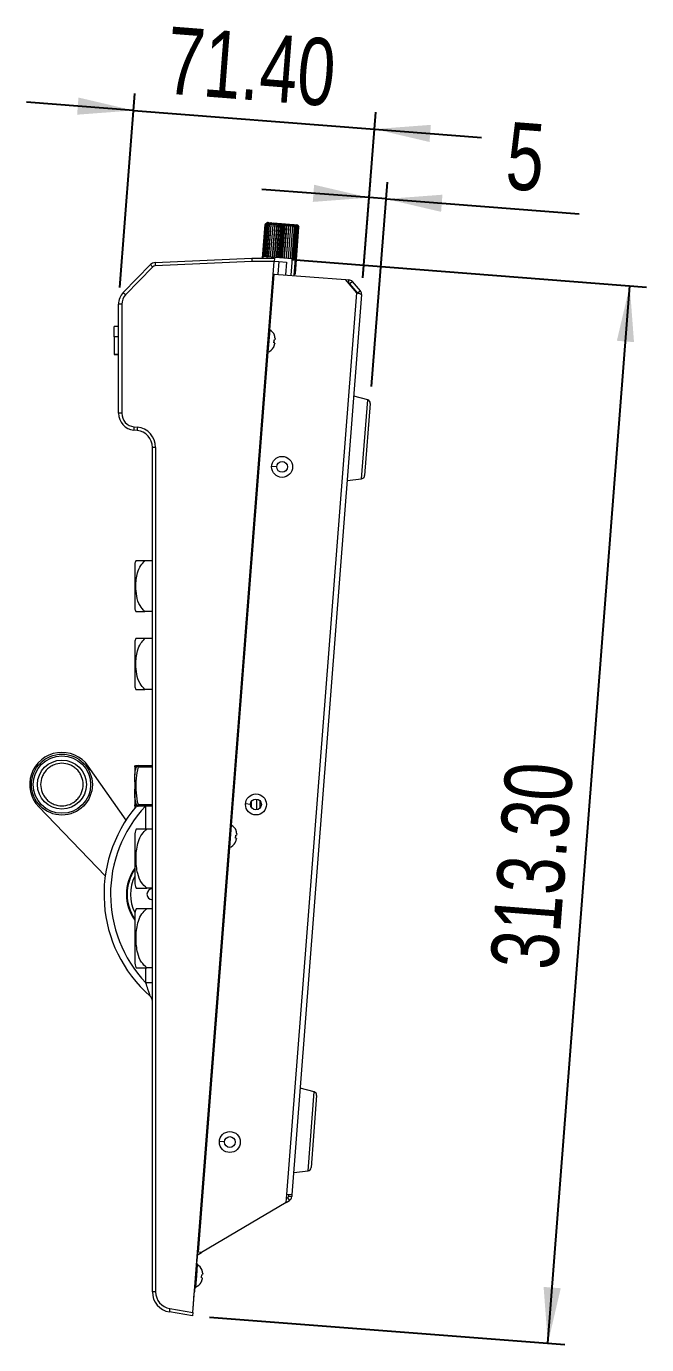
# Model space of a CAD drawing. Header units: millimetres. Extents: x 34 to 261, y 11 to 208.
# Drawn here: x 155.4 to 192.1, y 58.3 to 136.2 of the extents above; entities that cross this region are included whole.
import ezdxf

# ---------------------------------------------------------------- set-up
doc = ezdxf.new("R2010")
doc.units = ezdxf.units.MM
doc.styles.add('SLDTEXTSTYLE0', font='TXT', dxfattribs={"width": 0.75})
doc.dimstyles.new('SLDDIMSTYLE1', dxfattribs={"dimtxt": 3.96875, "dimasz": 3.302, "dimexe": 0, "dimexo": 0.0625, "dimgap": 0.992188, "dimtad": 1, "dimlfac": 5, "dimrnd": 1e-09, "dimzin": 4, "dimdsep": 46, "dimtxsty": 'SLDTEXTSTYLE0', "dimsah": 1, "dimcen": 0.09, "dimadec": 0, "dimazin": 1, "dimtfac": 1, "dimtofl": 0, "dimtmove": 0, "dimatfit": 3, "dimfxl": 1, "dimfrac": 2, "dimtolj": 1, "dimtzin": 12, "dimarcsym": 0})
doc.dimstyles.new('SLDDIMSTYLE2', dxfattribs={"dimtxt": 3.96875, "dimasz": 3.302, "dimexe": 0, "dimexo": 0.0625, "dimgap": 0.992188, "dimtad": 1, "dimlfac": 5, "dimrnd": 1e-09, "dimzin": 12, "dimdsep": 46, "dimtxsty": 'SLDTEXTSTYLE0', "dimsah": 1, "dimcen": 0.09, "dimadec": 0, "dimazin": 3, "dimtfac": 1, "dimtmove": 0, "dimatfit": 0, "dimfxl": 1, "dimfrac": 2, "dimtolj": 1, "dimtzin": 12, "dimarcsym": 0})

# ---------------------------------------------------------------- blocks, each defined once
blk = doc.blocks.new('_D_2')
for p, q in [((171.082, 122.396), (192.069, 120.77)), ((186.234, 58.375), (191.072, 120.848)), ((166.243, 59.923), (187.231, 58.298))]:
    blk.add_line(p, q)
for points in [[(191.072, 120.848), (190.31, 117.595), (191.323, 117.516)], [(186.234, 58.375), (186.995, 61.628), (185.982, 61.706)]]:
    blk.add_solid(points)
at = {"insert": (182.829, 80.673), "char_height": 3.9688, "attachment_point": 1, "rotation": 85.57153, "style": 'SLDTEXTSTYLE0'}
blk.add_mtext('313.30', dxfattribs=at)
blk = doc.blocks.new('_D_3')
for p, q in [((161.756, 131.201), (155.425, 131.691)), ((160.947, 120.748), (161.834, 132.198)), ((161.756, 131.201), (175.991, 130.099)), ((175.311, 121.317), (176.068, 131.096)), ((175.991, 130.099), (182.322, 129.608))]:
    blk.add_line(p, q)
for points in [[(161.756, 131.201), (158.504, 131.963), (158.425, 130.95)], [(175.991, 130.099), (179.244, 129.337), (179.322, 130.35)]]:
    blk.add_solid(points)
at = {"insert": (163.888, 136.167), "char_height": 3.9688, "attachment_point": 1, "rotation": 355.57153, "style": 'SLDTEXTSTYLE0'}
blk.add_mtext('71.40', dxfattribs=at)
blk = doc.blocks.new('_D_4')
for p, q in [((175.311, 121.317), (175.755, 127.047)), ((175.816, 114.889), (176.752, 126.969)), ((175.677, 126.05), (169.346, 126.54)), ((176.674, 125.972), (175.677, 126.05)), ((176.674, 125.972), (188.076, 125.089))]:
    blk.add_line(p, q)
for points in [[(175.677, 126.05), (172.425, 126.811), (172.346, 125.798)], [(176.674, 125.972), (179.927, 125.211), (180.006, 126.224)]]:
    blk.add_solid(points)
at = {"insert": (183.965, 130.539), "char_height": 3.969, "attachment_point": 1, "rotation": 355.57153, "style": 'SLDTEXTSTYLE0'}
blk.add_mtext('5', dxfattribs=at)

msp = doc.modelspace()

# ---------------------------------------------------------------- linework, layer by layer
at = {"color": 7, "linetype": 'Continuous', "lineweight": 15}
for p, q in [((169.3826, 122.4729), (169.537, 124.4669)), ((169.3827, 122.4729), (169.5371, 124.4669)), ((169.3957, 122.4729), (169.5501, 124.4659)), ((169.3963, 122.4729), (169.5506, 124.4658)), ((169.4371, 122.589), (169.5822, 124.4634)), ((169.4381, 122.5889), (169.5833, 124.4633)), ((169.4878, 122.5851), (169.6329, 124.4595)), ((169.4893, 122.585), (169.6345, 124.4593)), ((169.537, 124.4669), (169.5865, 124.5091)), ((169.5371, 124.4669), (169.537, 124.4669)), ((169.6697, 124.577), (169.5371, 124.4669)), ((169.5501, 124.4659), (169.6697, 124.577)), ((169.5506, 124.4658), (169.5501, 124.4659)), ((169.6898, 124.5754), (169.5506, 124.4658)), ((169.556, 122.5798), (169.7011, 124.4542)), ((169.558, 122.5796), (169.7031, 124.454)), ((169.5822, 124.4634), (169.6898, 124.5754)), ((169.5833, 124.4633), (169.5822, 124.4634)), ((169.7266, 124.5726), (169.5833, 124.4633)), ((169.6656, 124.5773), (169.5863, 124.5093)), ((169.6329, 124.4595), (169.7266, 124.5726)), ((169.6345, 124.4593), (169.6329, 124.4595)), ((169.7792, 124.5685), (169.6345, 124.4593)), ((169.6404, 122.5733), (169.7856, 124.4476)), ((169.6428, 122.5731), (169.788, 124.4475)), ((169.6656, 124.5773), (169.6697, 124.577)), ((169.6697, 124.577), (169.6898, 124.5754)), ((169.6898, 124.5754), (169.7266, 124.5726)), ((169.7011, 124.4542), (169.7792, 124.5685)), ((169.7031, 124.454), (169.7011, 124.4542)), ((169.8467, 124.5633), (169.7031, 124.454)), ((169.7266, 124.5726), (169.7792, 124.5685)), ((169.7394, 122.5656), (169.8846, 124.44)), ((169.7422, 122.5654), (169.8873, 124.4398)), ((169.7792, 124.5685), (169.8467, 124.5633)), ((169.788, 124.4475), (169.7856, 124.4476)), ((169.9278, 124.557), (169.788, 124.4475)), ((169.8467, 124.5633), (169.9278, 124.557)), ((169.851, 122.5569), (169.9962, 124.4313)), ((169.8541, 122.5567), (169.9993, 124.4311)), ((169.8846, 124.44), (169.9278, 124.557)), ((169.8873, 124.4398), (169.8846, 124.44)), ((170.0209, 124.5498), (169.8873, 124.4398)), ((169.9278, 124.557), (170.0209, 124.5498)), ((169.9696, 122.5478), (170.1241, 124.5418)), ((169.9731, 122.5475), (170.1183, 124.4219)), ((169.9764, 122.5472), (170.1216, 124.4216)), ((169.9962, 124.4313), (170.0209, 124.5498)), ((169.9993, 124.4311), (169.9962, 124.4313)), ((170.1241, 124.5418), (169.9993, 124.4311)), ((170.0209, 124.5498), (170.1241, 124.5418)), ((170.081, 122.5391), (170.2354, 124.5332)), ((170.1033, 122.5374), (170.2485, 124.4118)), ((170.1068, 122.5371), (170.2519, 124.4115)), ((170.1183, 124.4219), (170.1241, 124.5418)), ((170.1216, 124.4216), (170.1183, 124.4219)), ((170.2354, 124.5332), (170.1216, 124.4216)), ((170.1241, 124.5418), (170.2354, 124.5332)), ((170.1984, 122.53), (170.3528, 124.5241)), ((170.2485, 124.4118), (170.2354, 124.5332)), ((170.2354, 124.5332), (170.3528, 124.5241)), ((170.239, 122.5269), (170.3842, 124.4013)), ((170.2426, 122.5266), (170.3878, 124.401)), ((170.2519, 124.4115), (170.2485, 124.4118)), ((170.3528, 124.5241), (170.2519, 124.4115)), ((170.3194, 122.5207), (170.4738, 124.5147)), ((170.3842, 124.4013), (170.3528, 124.5241)), ((170.3528, 124.5241), (170.4738, 124.5147)), ((170.3777, 122.5162), (170.5229, 124.3905)), ((170.3813, 122.5159), (170.5265, 124.3903)), ((170.3878, 124.401), (170.3842, 124.4013)), ((170.4738, 124.5147), (170.3878, 124.401)), ((170.4418, 122.5112), (170.5962, 124.5052)), ((170.5229, 124.3905), (170.4738, 124.5147)), ((170.4738, 124.5147), (170.5962, 124.5052)), ((170.5165, 122.5054), (170.6617, 124.3798)), ((170.5201, 122.5051), (170.6653, 124.3795)), ((170.5265, 124.3903), (170.5229, 124.3905)), ((170.5962, 124.5052), (170.5265, 124.3903)), ((170.5632, 122.5018), (170.7176, 124.4958)), ((170.6617, 124.3798), (170.5962, 124.5052)), ((170.5962, 124.5052), (170.7176, 124.4958)), ((170.6529, 122.4948), (170.7981, 124.3692)), ((170.6564, 122.4946), (170.8016, 124.369)), ((170.6653, 124.3795), (170.6617, 124.3798)), ((170.7176, 124.4958), (170.6653, 124.3795)), ((170.6811, 122.4927), (170.8356, 124.4867)), ((170.7981, 124.3692), (170.7176, 124.4958)), ((170.7176, 124.4958), (170.8356, 124.4867)), ((170.7841, 122.4847), (170.9293, 124.3591)), ((170.7874, 122.4844), (170.9326, 124.3588)), ((170.7934, 122.484), (170.9478, 124.478)), ((170.8016, 124.369), (170.7981, 124.3692)), ((170.8356, 124.4867), (170.8016, 124.369)), ((170.9293, 124.3591), (170.8356, 124.4867)), ((170.8356, 124.4867), (170.9478, 124.478)), ((170.9077, 122.4751), (171.0528, 124.3495)), ((170.9107, 122.4749), (171.0559, 124.3493)), ((170.9326, 124.3588), (170.9293, 124.3591)), ((170.9478, 124.478), (170.9326, 124.3588)), ((171.0528, 124.3495), (170.9478, 124.478)), ((170.9478, 124.478), (171.0522, 124.4699)), ((171.0211, 122.4663), (171.1662, 124.3407)), ((171.0239, 122.4661), (171.169, 124.3405)), ((171.0522, 124.4699), (171.0559, 124.3493)), ((171.1662, 124.3407), (171.0522, 124.4699)), ((171.0522, 124.4699), (171.1467, 124.4626)), ((171.0559, 124.3493), (171.0528, 124.3495)), ((171.1222, 122.4585), (171.2673, 124.3329)), ((171.1246, 122.4583), (171.2698, 124.3327)), ((171.1467, 124.4626), (171.169, 124.3405)), ((171.2673, 124.3329), (171.1467, 124.4626)), ((171.1467, 124.4626), (171.2294, 124.4562)), ((171.169, 124.3405), (171.1662, 124.3407)), ((171.209, 122.4518), (171.3542, 124.3262)), ((171.2111, 122.4516), (171.3562, 124.326)), ((171.2294, 124.4562), (171.2698, 124.3327)), ((171.3542, 124.3262), (171.2294, 124.4562)), ((171.2294, 124.4562), (171.2988, 124.4508)), ((171.2654, 121.5648), (171.4785, 124.3165)), ((171.2666, 121.5647), (171.4797, 124.3164)), ((171.2698, 124.3327), (171.2673, 124.3329)), ((171.2799, 122.4463), (171.425, 124.3207)), ((171.2815, 122.4462), (171.4266, 124.3205)), ((171.2988, 124.4508), (171.3562, 124.326)), ((171.425, 124.3207), (171.2988, 124.4508)), ((171.2988, 124.4508), (171.3535, 124.4466)), ((171.3006, 121.562), (171.5137, 124.3138)), ((171.3012, 121.562), (171.5143, 124.3138)), ((171.3166, 121.5608), (171.5297, 124.3126)), ((171.3168, 121.5608), (171.5299, 124.3126)), ((171.3535, 124.4466), (171.4266, 124.3205)), ((171.4785, 124.3165), (171.3535, 124.4466)), ((171.3535, 124.4466), (171.3924, 124.4436)), ((171.3562, 124.326), (171.3542, 124.3262)), ((171.3924, 124.4436), (171.4797, 124.3164)), ((171.5137, 124.3138), (171.3924, 124.4436)), ((171.3924, 124.4436), (171.4147, 124.4418)), ((171.4147, 124.4418), (171.5143, 124.3138)), ((171.5297, 124.3126), (171.4147, 124.4418)), ((171.4147, 124.4418), (171.4204, 124.4414)), ((171.4587, 124.3966), (171.4204, 124.4414)), ((171.4266, 124.3205), (171.425, 124.3207)), ((171.4585, 124.3964), (171.5299, 124.3126)), ((171.4797, 124.3164), (171.4785, 124.3165)), ((171.5143, 124.3138), (171.5137, 124.3138)), ((171.5299, 124.3126), (171.5297, 124.3126)), ((163.0277, 122.2161), (168.7407, 122.4727)), ((168.7427, 122.2729), (163.0297, 122.0163)), ((165.2617, 60.1995), (170.0691, 122.2729)), ((170.0691, 122.2729), (168.7427, 122.2729)), ((168.7497, 122.4729), (170.0845, 122.4729)), ((169.4115, 122.591), (169.4024, 122.4729)), ((169.4115, 122.591), (169.6318, 122.5739)), ((169.6318, 122.5739), (171.1273, 122.4581)), ((170.0845, 122.4729), (170.0691, 122.2729)), ((170.0711, 122.2992), (170.3401, 122.2783)), ((170.3401, 122.2783), (170.2815, 121.5206)), ((170.3401, 122.2783), (170.7988, 122.2428)), ((171.1273, 122.4581), (171.3058, 122.4443)), ((171.3058, 122.4443), (171.2286, 121.4473)), ((161.1537, 120.4489), (162.7593, 122.0957)), ((162.8955, 121.9562), (161.2899, 120.3093)), ((170.0124, 121.5414), (170.0722, 121.5368)), ((170.0722, 121.5368), (174.2707, 121.2117)), ((170.7988, 122.2428), (170.7401, 121.4851)), ((171.2317, 121.4871), (171.2335, 121.4887)), ((171.232, 121.4911), (171.3166, 121.5608)), ((171.3012, 121.562), (171.2325, 121.4973)), ((171.3168, 121.5608), (171.2333, 121.489)), ((171.2334, 121.5095), (171.3006, 121.562)), ((171.2666, 121.5647), (171.2351, 121.5314)), ((171.236, 121.5424), (171.2654, 121.5648)), ((171.2654, 121.5648), (171.2666, 121.5647)), ((171.3006, 121.562), (171.3012, 121.562)), ((171.3166, 121.5608), (171.3168, 121.5608)), ((174.9412, 120.4286), (174.2707, 121.2117)), ((174.2707, 121.2117), (174.4846, 121.1951)), ((174.4546, 120.9968), (174.4692, 120.9957)), ((174.4692, 120.9957), (174.4846, 121.1951)), ((174.6893, 121.0911), (174.5374, 120.961)), ((175.0106, 120.4084), (174.5374, 120.961)), ((175.1625, 120.5385), (174.6893, 121.0911)), ((170.8166, 67.1711), (174.9412, 120.4286)), ((175.2337, 120.3202), (171.1157, 67.148)), ((175.1625, 120.5385), (175.0106, 120.4084)), ((161.0627, 119.7508), (160.8697, 119.7508)), ((160.8697, 113.3095), (160.8697, 119.7508)), ((161.0627, 119.7508), (161.0627, 113.3096)), ((160.6097, 117.8293), (160.6097, 118.4393)), ((160.8697, 118.4393), (160.6097, 118.4393)), ((160.8697, 117.8293), (160.6097, 117.8293)), ((160.6097, 117.8293), (160.6097, 116.7893)), ((170.1186, 117.7322), (170.1129, 117.6592)), ((170.0975, 117.4598), (170.0918, 117.3868)), ((160.6097, 116.7893), (160.8697, 116.7893)), ((160.8697, 116.7893), (160.6097, 116.7893)), ((175.5937, 114.1004), (174.77, 114.3326)), ((175.7389, 113.8925), (175.409, 109.6332)), ((161.0627, 113.3096), (160.8697, 113.3095)), ((161.9742, 112.2931), (161.7652, 112.315)), ((161.7791, 112.5139), (161.9881, 112.492)), ((163.0627, 111.2986), (162.8697, 111.2985)), ((162.8697, 61.4123), (162.8697, 111.2985)), ((163.0627, 111.2986), (163.0627, 61.4123)), ((169.916, 110.195), (170.2151, 110.1719)), ((174.3839, 109.3475), (175.2336, 109.45)), ((161.8295, 104.4005), (161.8295, 103.1005)), ((162.8697, 104.6005), (162.4295, 104.6005)), ((161.8295, 103.1005), (161.8295, 101.8005)), ((162.8697, 101.6005), (162.4295, 101.6005)), ((161.8295, 99.8005), (161.8295, 98.5005)), ((162.8697, 100.0005), (162.4295, 100.0005)), ((161.8295, 98.5005), (161.8295, 97.2005)), ((162.8697, 97.0005), (162.4295, 97.0005)), ((161.3163, 89.28), (159.0807, 92.4708)), ((161.8295, 92.4201), (161.8295, 91.9613)), ((161.9171, 92.5005), (162.0294, 92.5005)), ((162.0294, 92.4005), (161.9406, 92.433)), ((162.0294, 92.5005), (162.0294, 92.4005)), ((162.0294, 92.5005), (162.8697, 92.5005)), ((161.8295, 91.2005), (161.8295, 90.6397)), ((161.8295, 90.6397), (161.8295, 90.181)), ((168.7297, 90.0205), (168.7297, 90.3932)), ((169.0497, 89.8925), (169.0497, 90.5212)), ((156.1583, 90.0602), (160.0867, 85.9947)), ((161.8295, 90.1204), (161.8295, 89.9789)), ((162.8697, 90.1005), (162.0294, 90.1005)), ((168.3717, 90.2547), (168.6708, 90.2316)), ((161.8295, 88.3005), (161.8295, 87.0005)), ((162.8697, 88.7405), (162.5392, 88.7405)), ((167.8315, 88.2005), (167.8258, 88.1275)), ((167.8526, 88.4729), (167.8469, 88.3999)), ((161.8295, 87.0005), (161.8295, 85.7005)), ((162.8697, 85.2605), (162.5392, 85.2605)), ((161.8295, 83.6005), (161.8295, 82.3005)), ((162.8697, 84.0405), (162.5392, 84.0405)), ((161.8295, 82.3005), (161.8295, 81.0005)), ((162.8697, 80.5605), (162.5392, 80.5605)), ((162.8697, 79.6711), (162.4837, 79.6711)), ((172.4279, 73.2228), (171.6042, 73.455)), ((172.5731, 73.0149), (172.2432, 68.7556)), ((166.8274, 70.3144), (167.1265, 70.2913)), ((171.2181, 68.4699), (172.0678, 68.5724)), ((170.78, 66.6983), (170.8166, 67.1711)), ((170.7989, 66.9417), (170.8592, 66.9773)), ((171.1157, 67.148), (170.8166, 67.1711)), ((170.8592, 66.9773), (170.9609, 66.8051)), ((170.9163, 67.1634), (170.908, 67.0557)), ((171.1074, 67.0403), (170.908, 67.0557)), ((171.1157, 67.148), (171.1074, 67.0403)), ((170.78, 66.6983), (165.7757, 63.7421)), ((170.78, 66.6983), (170.9609, 66.8051)), ((165.4869, 63.1035), (165.479, 63.0018)), ((165.4866, 63.1035), (165.4869, 63.1035)), ((165.4869, 63.1035), (165.4946, 63.2032)), ((165.4946, 63.2032), (165.4944, 63.2032)), ((165.5208, 63.542), (165.4946, 63.2032)), ((165.5973, 63.7559), (165.5375, 63.7605)), ((165.5697, 63.6204), (165.7757, 63.7421)), ((165.7757, 63.7421), (165.5973, 63.7559)), ((165.8416, 62.5059), (165.8359, 62.4329)), ((165.3802, 61.7264), (165.3556, 61.4086)), ((165.8205, 62.2335), (165.8148, 62.1605)), ((163.0627, 61.4123), (162.8697, 61.4123)), ((165.2784, 60.4116), (165.3479, 61.3089)), ((165.3479, 61.3089), (165.3477, 61.3089)), ((165.3479, 61.3089), (165.3556, 61.4086)), ((165.3556, 61.4086), (165.3554, 61.4086)), ((165.2463, 60.0005), (163.8731, 60.2285)), ((163.8989, 60.4259), (165.2617, 60.1995)), ((165.2617, 60.1995), (165.2463, 60.0005)), ((165.2784, 60.4116), (165.2782, 60.4116))]:
    msp.add_line(p, q, dxfattribs=at)
at = {"color": 8, "linetype": 'Continuous', "lineweight": 15}
for p, q in [((169.6318, 122.5739), (169.624, 122.4729)), ((171.1273, 122.4581), (171.0501, 121.4611)), ((169.8168, 118.2391), (170.0722, 121.5368)), ((169.7995, 118.2487), (169.697, 116.9255)), ((167.5508, 88.9799), (169.7156, 116.9323)), ((175.2336, 109.45), (175.5937, 114.1004)), ((162.8697, 92.4005), (162.0294, 92.4005)), ((169.2297, 89.995), (169.2297, 90.4187)), ((162.0294, 90.2005), (162.8697, 90.2005)), ((162.4837, 88.7405), (162.4837, 90.1005)), ((167.5335, 88.9894), (167.431, 87.6663)), ((165.5973, 63.7559), (167.4496, 87.673)), ((162.4837, 79.6711), (162.4837, 80.5605)), ((172.0678, 68.5724), (172.4279, 73.2228)), ((165.5208, 63.542), (165.5206, 63.542)), ((165.5697, 63.6204), (165.5317, 63.6847)), ((165.4712, 62.3609), (165.42, 61.6993)), ((165.5225, 63.0225), (165.4712, 62.3609))]:
    msp.add_line(p, q, dxfattribs=at)
at = {"color": 7, "linetype": 'Continuous', "lineweight": 15}
for centre, radius in [((170.5342, 110.1471), 0.62), ((170.5342, 110.1471), 0.32), ((157.5246, 91.3805), 1.8), ((157.5246, 91.3805), 1.6974), ((157.5246, 91.3805), 1.4456), ((168.9899, 90.2069), 0.62), ((168.9899, 90.2069), 0.32), ((167.4456, 70.2666), 0.62), ((167.4456, 70.2666), 0.32)]:
    msp.add_circle(centre, radius, dxfattribs=at)
for centre, radius, start, end in [((170.1714, 122.3869), 1.4333, 176.569619, 184.56271), ((168.7497, 122.2729), 0.2, 90, 92.571529), ((170.1765, 122.3228), 1.4347, 173.996536, 181.994451), ((163.0457, 121.8165), 0.4, 92.571529, 135.727438), ((164.2482, 123.4123), 1.9875, 221.484079, 227.108685), ((163.0387, 121.8165), 0.2, 92.571529, 135.727438), ((164.4584, 122.1304), 1.4333, 176.569619, 184.56271), ((174.4615, 120.896), 0.1, 40.571529, 85.571529), ((174.4615, 120.896), 0.3, 40.571529, 85.571529), ((161.8697, 119.7508), 1, 135.727438, 180), ((161.8627, 119.7508), 0.8, 135.727438, 180), ((162.6426, 121.7654), 1.9875, 221.484079, 227.108685), ((169.7854, 118.2222), 0.03, 62.063482, 175.571529), ((169.5148, 117.7118), 0.6077, 20.33235, 62.063482), ((169.6872, 116.9539), 0.03, 175.571529, 289.079577), ((169.4984, 117.4998), 0.6077, 289.079577, 330.822599), ((175.5395, 113.9079), 0.2, 355.571529, 74.261597), ((161.8697, 113.3095), 1, 180, 264), ((161.8627, 113.3096), 0.8, 180, 264), ((163.2006, 112.3146), 1.4354, 172.01795, 179.98417), ((163.4096, 112.2927), 1.4354, 172.01795, 179.98417), ((161.8697, 111.2985), 1, 0, 84), ((161.8627, 111.2986), 1.2, 0, 84), ((175.2096, 109.6486), 0.2, 276.881462, 355.571529), ((163.0956, 104.1054), 1.3, 157.584103, 166.8803), ((163.0956, 102.0956), 1.3, 193.1197, 202.414181), ((163.0956, 99.5054), 1.3, 157.584103, 166.8803), ((163.0956, 97.4956), 1.3, 193.1197, 202.414181), ((157.5246, 91.3805), 1.9, 35.018027, 224.018027), ((161.8994, 92.4005), 0.1, 90.032665, 125.964422), ((162.0312, 92.4059), 0.0946, 91.101678, 163.388278), ((168.0116, 84.9013), 8, 139.581094, 228.718988), ((161.8994, 90.2005), 0.1, 233.979969, 269.967335), ((167.5194, 88.9629), 0.03, 62.063482, 175.571529), ((167.2488, 88.4526), 0.6077, 20.33235, 62.063482), ((167.4212, 87.6946), 0.03, 175.571529, 289.079577), ((167.2324, 88.2406), 0.6077, 289.079577, 330.822599), ((163.9757, 84.9005), 2.64, 144.385611, 215.614389), ((163.9757, 84.9005), 2.6, 145.635312, 214.364688), ((163.9757, 84.9005), 2.4, 153.412257, 206.890545), ((162.8697, 84.9005), 0.32, 90, 270), ((162.4697, 78.5889), 0.4, 360, 48.718988), ((172.3737, 73.0303), 0.2, 355.571529, 74.261597), ((172.0438, 68.771), 0.2, 276.881462, 355.571529), ((170.8083, 67.0634), 0.1, 300.571529, 355.571529), ((170.8083, 67.0634), 0.3, 300.571529, 355.571529), ((165.6205, 63.5343), 0.1, 120.571529, 175.571529), ((165.5084, 62.996), 0.03, 62.063482, 175.571529), ((165.2378, 62.4856), 0.6077, 20.33235, 62.063482), ((165.4102, 61.7276), 0.03, 175.571529, 289.079577), ((165.2213, 62.2736), 0.6077, 289.079577, 330.822599), ((164.0697, 61.4123), 1.2, 180, 260.571529), ((164.0627, 61.4123), 1, 180, 260.571529), ((165.3131, 60.1409), 1.4427, 168.606265, 176.515632)]:
    msp.add_arc(centre, radius, start, end, dxfattribs=at)
at = {"color": 8, "linetype": 'Continuous', "lineweight": 15}
msp.add_arc((167.9977, 84.9013), 7.6, 136.834925, 223.487322, dxfattribs=at)
at = {"color": 7, "linetype": 'Continuous', "lineweight": 15}
for points, knots in [([(169.7856, 124.4476), (169.8034, 124.4816), (169.8237, 124.5204), (169.8442, 124.5585), (169.8467, 124.5633)], [0, 0, 0, 0, 0.8750035, 1, 1, 1, 1]), ([(175.2337, 120.3202), (175.233, 120.3535), (175.2317, 120.4216), (175.1973, 120.495), (175.1691, 120.5303), (175.1625, 120.5385)], [0, 0, 0, 0, 0.42169459, 0.86487722, 1, 1, 1, 1]), ([(170.0473, 117.4787), (170.0494, 117.4946), (170.0536, 117.5264), (170.0586, 117.583), (170.0597, 117.6236), (170.0604, 117.6482)], [0, 0, 0, 0, 0.28314981, 0.56629277, 1, 1, 1, 1]), ([(170.0604, 117.6482), (170.0658, 117.6501), (170.0764, 117.654), (170.0911, 117.6572), (170.1043, 117.6589), (170.11, 117.6591), (170.1129, 117.6592)], [0, 0, 0, 0, 0.2113132, 0.422565, 0.7101265, 1, 1, 1, 1]), ([(170.0814, 117.9194), (170.0825, 117.9207), (170.0843, 117.9229), (170.0843, 117.923), (170.0843, 117.923)], [0, 0, 0, 0, 0.56661662, 1, 1, 1, 1]), ([(170.1186, 117.7322), (170.1156, 117.7637), (170.1111, 117.8113), (170.0963, 117.8736), (170.0864, 117.9041), (170.0814, 117.9194)], [0, 0, 0, 0, 0.493334, 0.7455737, 1, 1, 1, 1]), ([(170.0263, 117.2075), (170.0324, 117.2194), (170.0446, 117.2431), (170.0622, 117.2849), (170.079, 117.3327), (170.0875, 117.3687), (170.0918, 117.3868)], [0, 0, 0, 0, 0.2113132, 0.422565, 0.7101265, 1, 1, 1, 1]), ([(170.0286, 117.2034), (170.0287, 117.2034), (170.029, 117.2028), (170.0275, 117.2053), (170.0263, 117.2075)], [0, 0, 0, 0, 0.1339013, 1, 1, 1, 1]), ([(170.0975, 117.4598), (170.0922, 117.4608), (170.0841, 117.4624), (170.065, 117.4691), (170.0532, 117.4755), (170.0473, 117.4787)], [0, 0, 0, 0, 0.493334, 0.7455737, 1, 1, 1, 1]), ([(162.4295, 104.6005), (162.3237, 104.6005), (162.0826, 104.6005), (161.9382, 104.6005), (161.8808, 104.6005), (161.8945, 104.6005), (161.896, 104.6005)], [0, 0, 0, 0, 0.2799136, 0.638007, 0.9586857, 1, 1, 1, 1]), ([(162.4295, 101.6005), (162.3242, 101.7136), (162.084, 101.9714), (161.9247, 102.5117), (161.8834, 103.0326), (161.9068, 103.4937), (161.9848, 103.9114), (162.1434, 104.3084), (162.3437, 104.5129), (162.4295, 104.6005)], [0, 0, 0, 0, 0.139962, 0.3190155, 0.4996803, 0.6187293, 0.739816, 0.8886059, 1, 1, 1, 1]), ([(161.896, 101.6005), (161.9002, 101.6005), (161.9096, 101.6005), (162.0311, 101.6005), (162.2337, 101.6005), (162.3883, 101.6005), (162.4295, 101.6005)], [0, 0, 0, 0, 0.2798515, 0.6157324, 0.8974878, 1, 1, 1, 1]), ([(162.4295, 100.0005), (162.3237, 100.0005), (162.0826, 100.0005), (161.9382, 100.0005), (161.8808, 100.0005), (161.8945, 100.0005), (161.896, 100.0005)], [0, 0, 0, 0, 0.2799136, 0.638007, 0.9586857, 1, 1, 1, 1]), ([(162.4295, 97.0005), (162.3242, 97.1136), (162.084, 97.3714), (161.9247, 97.9117), (161.8834, 98.4326), (161.9068, 98.8937), (161.9848, 99.3114), (162.1434, 99.7084), (162.3437, 99.9129), (162.4295, 100.0005)], [0, 0, 0, 0, 0.139962, 0.3190155, 0.4996803, 0.6187293, 0.739816, 0.8886059, 1, 1, 1, 1]), ([(161.896, 97.0005), (161.9002, 97.0005), (161.9096, 97.0005), (162.0311, 97.0005), (162.2337, 97.0005), (162.3883, 97.0005), (162.4295, 97.0005)], [0, 0, 0, 0, 0.2798515, 0.6157324, 0.8974878, 1, 1, 1, 1]), ([(157.5246, 92.6363), (157.6826, 92.6195), (157.9256, 92.5937), (158.2181, 92.4371), (158.419, 92.2751), (158.5821, 92.0739), (158.7338, 91.7815), (158.8108, 91.3805), (158.7338, 90.9795), (158.5821, 90.687), (158.419, 90.4861), (158.2181, 90.323), (157.9256, 90.1713), (157.5246, 90.0943), (157.1236, 90.1713), (156.8312, 90.323), (156.6302, 90.4861), (156.4671, 90.687), (156.3154, 90.9795), (156.2384, 91.3805), (156.3154, 91.7815), (156.4671, 92.0739), (156.6302, 92.2751), (156.8312, 92.4371), (157.1236, 92.5937), (157.3666, 92.6195), (157.5246, 92.6363)], [0, 0, 0, 0, 0.0598642, 0.0920902, 0.125, 0.1579098, 0.1901358, 0.25, 0.3098642, 0.3420902, 0.375, 0.4079098, 0.4401358, 0.5, 0.5598642, 0.5920902, 0.625, 0.6579098, 0.6901358, 0.75, 0.8098642, 0.8420902, 0.875, 0.9079098, 0.9401358, 1, 1, 1, 1]), ([(161.8295, 92.4201), (161.83, 92.429), (161.8325, 92.4801), (161.8451, 92.4812), (161.8428, 92.4803), (161.8418, 92.4799)], [0, 0, 0, 0, 0.1083031, 0.6168259, 1, 1, 1, 1]), ([(161.8295, 91.9613), (161.8388, 92.0274), (161.8612, 92.1879), (161.9112, 92.3422), (161.9406, 92.433)], [0, 0, 0, 0, 0.412228, 1, 1, 1, 1]), ([(161.9406, 92.433), (161.9191, 92.4313), (161.8672, 92.4273), (161.8435, 92.4227), (161.8295, 92.4201)], [0, 0, 0, 0, 0.4125336, 1, 1, 1, 1]), ([(161.8295, 90.6397), (161.83, 90.6622), (161.8326, 90.7899), (161.8479, 91.1206), (161.8465, 91.4988), (161.8333, 91.8106), (161.8304, 91.9262), (161.8295, 91.9613)], [0, 0, 0, 0, 0.0541543, 0.3084286, 0.7251448, 0.9167084, 1, 1, 1, 1]), ([(162.0294, 92.4005), (161.981, 92.1883), (161.8806, 91.7484), (161.8993, 91.0611), (161.9234, 90.5553), (162.0035, 90.2743), (162.0221, 90.2215), (162.0294, 90.2005)], [0, 0, 0, 0, 0.29246249, 0.60625791, 0.92437229, 0.97002857, 1, 1, 1, 1]), ([(161.9185, 91.639), (161.9044, 91.6091), (161.8398, 91.4729), (161.834, 91.3199), (161.8295, 91.2005)], [0, 0, 0, 0, 0.2192632, 1, 1, 1, 1]), ([(161.9406, 90.1681), (161.9326, 90.1902), (161.8776, 90.3423), (161.8517, 90.5027), (161.8295, 90.6397)], [0, 0, 0, 0, 0.1453424, 1, 1, 1, 1]), ([(161.8418, 90.1211), (161.8426, 90.1208), (161.8441, 90.1201), (161.8332, 90.1277), (161.8304, 90.1686), (161.8295, 90.181)], [0, 0, 0, 0, 0.4502974, 0.8334192, 1, 1, 1, 1]), ([(161.8295, 90.181), (161.8517, 90.1771), (161.8776, 90.1725), (161.9326, 90.1686), (161.9406, 90.1681)], [0, 0, 0, 0, 0.8546576, 1, 1, 1, 1]), ([(162.0294, 90.1005), (162.022, 90.1005), (161.9774, 90.1005), (161.9555, 90.1005), (161.9372, 90.1005)], [0, 0, 0, 0, 0.1659323, 1, 1, 1, 1]), ([(161.9808, 90.1298), (161.966, 90.1417), (161.951, 90.1537), (161.9407, 90.1679), (161.9406, 90.1681)], [0, 0, 0, 0, 0.9862956, 1, 1, 1, 1]), ([(162.0294, 90.2005), (162.0292, 90.2003), (162.023, 90.1913), (162.0095, 90.1718), (161.9929, 90.1477), (161.984, 90.1345), (161.9808, 90.1298)], [0, 0, 0, 0, 0.010002, 0.3556229, 0.7704204, 1, 1, 1, 1]), ([(161.9808, 90.1298), (161.984, 90.1256), (161.9929, 90.1138), (162.0095, 90.1033), (162.023, 90.1005), (162.0292, 90.1005), (162.0294, 90.1005)], [0, 0, 0, 0, 0.2295796, 0.6443771, 0.989998, 1, 1, 1, 1]), ([(161.9185, 88.739), (161.9044, 88.7091), (161.8398, 88.5729), (161.834, 88.4199), (161.8295, 88.3005)], [0, 0, 0, 0, 0.2192632, 1, 1, 1, 1]), ([(161.9084, 87.0005), (161.912, 87.1534), (161.9192, 87.4588), (162.0002, 87.9174), (162.1663, 88.3456), (162.3767, 88.6142), (162.5151, 88.7218), (162.5392, 88.7405)], [0, 0, 0, 0, 0.23929586, 0.47800961, 0.72561538, 0.9522674, 1, 1, 1, 1]), ([(162.5392, 88.7405), (162.4274, 88.7405), (162.1747, 88.7405), (161.9922, 88.7405), (161.9147, 88.7405), (161.9149, 88.7405), (161.915, 88.7405)], [0, 0, 0, 0, 0.2379657, 0.5383723, 0.810084, 1, 1, 1, 1]), ([(167.7603, 87.9482), (167.7664, 87.9601), (167.7786, 87.9839), (167.7962, 88.0257), (167.813, 88.0734), (167.8215, 88.1094), (167.8258, 88.1275)], [0, 0, 0, 0, 0.2113132, 0.422565, 0.7101265, 1, 1, 1, 1]), ([(167.7813, 88.2194), (167.7834, 88.2353), (167.7876, 88.2671), (167.7926, 88.3238), (167.7937, 88.3644), (167.7944, 88.3889)], [0, 0, 0, 0, 0.2831498, 0.5662928, 1, 1, 1, 1]), ([(167.8315, 88.2005), (167.8261, 88.2016), (167.8181, 88.2032), (167.799, 88.2099), (167.7872, 88.2162), (167.7813, 88.2194)], [0, 0, 0, 0, 0.493334, 0.7455737, 1, 1, 1, 1]), ([(167.7944, 88.3889), (167.7998, 88.3909), (167.8104, 88.3947), (167.8251, 88.3979), (167.8383, 88.3997), (167.844, 88.3998), (167.8469, 88.3999)], [0, 0, 0, 0, 0.2113132, 0.422565, 0.7101265, 1, 1, 1, 1]), ([(167.8154, 88.6601), (167.8165, 88.6614), (167.8183, 88.6637), (167.8183, 88.6638), (167.8183, 88.6638)], [0, 0, 0, 0, 0.56661662, 1, 1, 1, 1]), ([(167.8526, 88.4729), (167.8496, 88.5044), (167.8451, 88.5521), (167.8303, 88.6144), (167.8204, 88.6448), (167.8154, 88.6601)], [0, 0, 0, 0, 0.493334, 0.7455737, 1, 1, 1, 1]), ([(167.7626, 87.9442), (167.7626, 87.9441), (167.763, 87.9435), (167.7615, 87.9461), (167.7603, 87.9482)], [0, 0, 0, 0, 0.1339013, 1, 1, 1, 1]), ([(161.8295, 87.0005), (161.8341, 87.0005), (161.8423, 87.0005), (161.888, 87.0005), (161.9084, 87.0005)], [0, 0, 0, 0, 0.5520218, 1, 1, 1, 1]), ([(162.5392, 85.2605), (162.4275, 85.3657), (162.1748, 85.6036), (162.0011, 86.0778), (161.9194, 86.5566), (161.9121, 86.8517), (161.9084, 87.0005)], [0, 0, 0, 0, 0.2379154, 0.5382584, 0.7670811, 1, 1, 1, 1]), ([(161.8295, 85.7005), (161.834, 85.5811), (161.8398, 85.4282), (161.9044, 85.2919), (161.9185, 85.2621)], [0, 0, 0, 0, 0.7807368, 1, 1, 1, 1]), ([(161.915, 85.2605), (161.9131, 85.2605), (161.9064, 85.2605), (161.9399, 85.2605), (162.0296, 85.2605), (162.2094, 85.2605), (162.435, 85.2605), (162.5392, 85.2605)], [0, 0, 0, 0, 0.0879761, 0.303742, 0.5228923, 0.7798512, 1, 1, 1, 1]), ([(161.9185, 84.039), (161.9044, 84.0091), (161.8398, 83.8729), (161.834, 83.7199), (161.8295, 83.6005)], [0, 0, 0, 0, 0.2192632, 1, 1, 1, 1]), ([(161.9084, 82.3005), (161.912, 82.4534), (161.9192, 82.7588), (162.0002, 83.2174), (162.1663, 83.6456), (162.3767, 83.9142), (162.5151, 84.0218), (162.5392, 84.0405)], [0, 0, 0, 0, 0.2392959, 0.4780096, 0.7256154, 0.9522674, 1, 1, 1, 1]), ([(162.5392, 84.0405), (162.4274, 84.0405), (162.1747, 84.0405), (161.9922, 84.0405), (161.9147, 84.0405), (161.9149, 84.0405), (161.915, 84.0405)], [0, 0, 0, 0, 0.2379657, 0.5383723, 0.810084, 1, 1, 1, 1]), ([(161.8295, 82.3005), (161.8341, 82.3005), (161.8423, 82.3005), (161.888, 82.3005), (161.9084, 82.3005)], [0, 0, 0, 0, 0.5520218, 1, 1, 1, 1]), ([(162.5392, 80.5605), (162.4275, 80.6657), (162.1748, 80.9036), (162.0011, 81.3778), (161.9194, 81.8566), (161.9121, 82.1517), (161.9084, 82.3005)], [0, 0, 0, 0, 0.2379154, 0.5382584, 0.7670811, 1, 1, 1, 1]), ([(161.8295, 81.0005), (161.834, 80.8811), (161.8398, 80.7282), (161.9044, 80.5919), (161.9185, 80.5621)], [0, 0, 0, 0, 0.7807368, 1, 1, 1, 1]), ([(161.915, 80.5605), (161.9131, 80.5605), (161.9064, 80.5605), (161.9399, 80.5605), (162.0296, 80.5605), (162.2094, 80.5605), (162.435, 80.5605), (162.5392, 80.5605)], [0, 0, 0, 0, 0.0879761, 0.303742, 0.5228923, 0.7798512, 1, 1, 1, 1]), ([(162.7336, 78.8895), (162.7332, 78.8918), (162.7321, 78.8976), (162.7207, 78.9352), (162.7019, 78.9962), (162.6677, 79.1047), (162.5903, 79.3449), (162.525, 79.5446), (162.4837, 79.6711)], [0, 0, 0, 0, 0.0780015, 0.18849649, 0.19779348, 0.36204964, 0.59617892, 1, 1, 1, 1]), ([(165.7703, 62.2525), (165.7724, 62.2684), (165.7766, 62.3001), (165.7815, 62.3568), (165.7827, 62.3974), (165.7834, 62.422)], [0, 0, 0, 0, 0.2831498, 0.5662928, 1, 1, 1, 1]), ([(165.7834, 62.422), (165.7887, 62.4239), (165.7994, 62.4277), (165.814, 62.431), (165.8272, 62.4327), (165.833, 62.4329), (165.8359, 62.4329)], [0, 0, 0, 0, 0.2113132, 0.422565, 0.7101265, 1, 1, 1, 1]), ([(165.8044, 62.6932), (165.8054, 62.6945), (165.8072, 62.6967), (165.8073, 62.6968), (165.8073, 62.6968)], [0, 0, 0, 0, 0.56661662, 1, 1, 1, 1]), ([(165.8416, 62.5059), (165.8386, 62.5374), (165.8341, 62.5851), (165.8193, 62.6474), (165.8094, 62.6779), (165.8044, 62.6932)], [0, 0, 0, 0, 0.493334, 0.7455737, 1, 1, 1, 1]), ([(165.7493, 61.9813), (165.7554, 61.9931), (165.7676, 62.0169), (165.7852, 62.0587), (165.802, 62.1064), (165.8105, 62.1425), (165.8148, 62.1605)], [0, 0, 0, 0, 0.2113132, 0.422565, 0.7101265, 1, 1, 1, 1]), ([(165.7516, 61.9772), (165.7516, 61.9771), (165.7519, 61.9766), (165.7505, 61.9791), (165.7493, 61.9813)], [0, 0, 0, 0, 0.1339013, 1, 1, 1, 1]), ([(165.8205, 62.2335), (165.8151, 62.2346), (165.807, 62.2362), (165.788, 62.2429), (165.7762, 62.2493), (165.7703, 62.2525)], [0, 0, 0, 0, 0.493334, 0.7455737, 1, 1, 1, 1])]:
    msp.add_open_spline(points, degree=3, knots=knots, dxfattribs=at)
msp.add_open_spline([(174.9412, 120.4286), (174.9798, 120.4184), (175.0571, 120.3982), (175.1543, 120.3692), (175.2219, 120.3426), (175.2298, 120.3277), (175.2337, 120.3202)], degree=3, dxfattribs=at)

# ---------------------------------------------------------------- dimensions: what is measured, and where the dimension line sits
dim = msp.add_linear_dim(base=(175.991, 130.0987), p1=(160.8697, 119.7508), p2=(175.2337, 120.3202), angle=355.571529, text='71.40', dimstyle='SLDDIMSTYLE2')
dim.commit()
dim.dimension.update_dxf_attribs({"geometry": '_D_3', "text_midpoint": (170.0696, 130.5573), "dimtype": 160})
for base, p1, p2, angle, dimstyle, picture, middle in [((175.6774, 126.0496), (175.7389, 113.8925), (175.2337, 120.3202), 355.571529, 'SLDDIMSTYLE2', '_D_4', (185.0315, 125.3252)), ((191.0719, 120.8475), (165.2463, 60.0005), (170.0845, 122.4729), 85.571529, 'SLDDIMSTYLE1', '_D_2', (188.5525, 88.316))]:
    dim = msp.add_linear_dim(base=base, p1=p1, p2=p2, angle=angle, dimstyle=dimstyle)
    dim.commit()
    dim.dimension.update_dxf_attribs({"geometry": picture, "text_midpoint": middle, "dimtype": 160})

doc.saveas('drawing.dxf')
